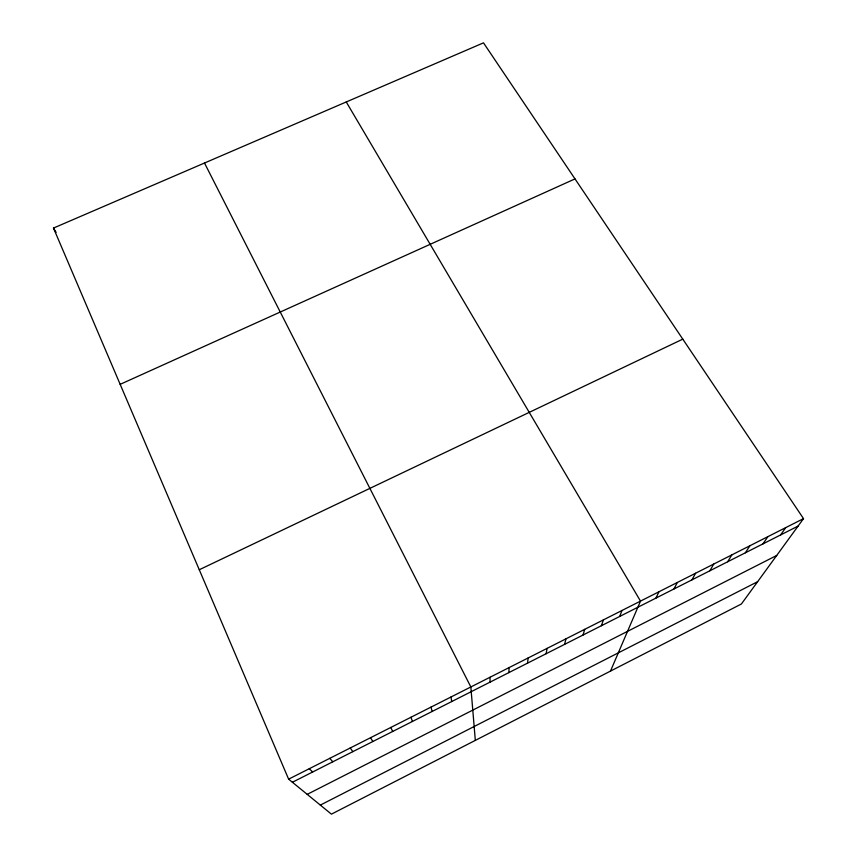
<?xml version="1.0" encoding="UTF-8"?>
<svg xmlns="http://www.w3.org/2000/svg" width="857" height="857" viewBox="0 0 857 857"><rect width="100%" height="100%" fill="white"/><g stroke="black" fill="none" stroke-linecap="round" stroke-linejoin="round"><path stroke-width="1.29" d="M508.833 672.616L509.133 667.582M527.516 663.157L528.158 657.962M546.113 653.741L547.087 648.374M564.624 644.357L565.941 638.84M583.049 635.016L584.71 629.349M601.4 625.728L603.382 619.89M619.675 616.472L621.989 610.484M610.484 671.106L640.5 601.111L346.249 101.962M655.98 598.079L658.937 591.78M674.009 588.941L677.287 582.492M691.963 579.846L695.563 573.247M709.842 570.783L713.752 564.045M727.647 561.774L731.857 554.875M745.365 552.797L749.896 545.759M763.019 543.852L767.851 536.675M780.588 534.95L785.719 527.623M803.512 518.624L741.401 603.992L331.413 814.15L288.627 779.163L53.488 228.069L483.487 42.85L803.512 518.624L288.627 779.163M320.336 805.098L757.631 581.689M307.213 794.364L776.721 555.443M292.408 782.259L798.081 526.091M199.274 569.744L682.783 339.136M120.162 384.343L575.004 178.899M309.259 768.729L312.655 772.007M329.795 758.338L332.795 761.798M350.224 747.99L352.848 751.643M53.488 228.069L56.112 232.376M370.567 737.706L372.806 741.53M204.502 163.023L470.836 686.96L475.324 740.384M390.813 727.454L392.677 731.471M410.953 717.266L412.453 721.444M431.007 707.121L432.132 711.481M450.964 697.02L451.725 701.551M490.022 677.255L490.075 682.129"/></g></svg>
